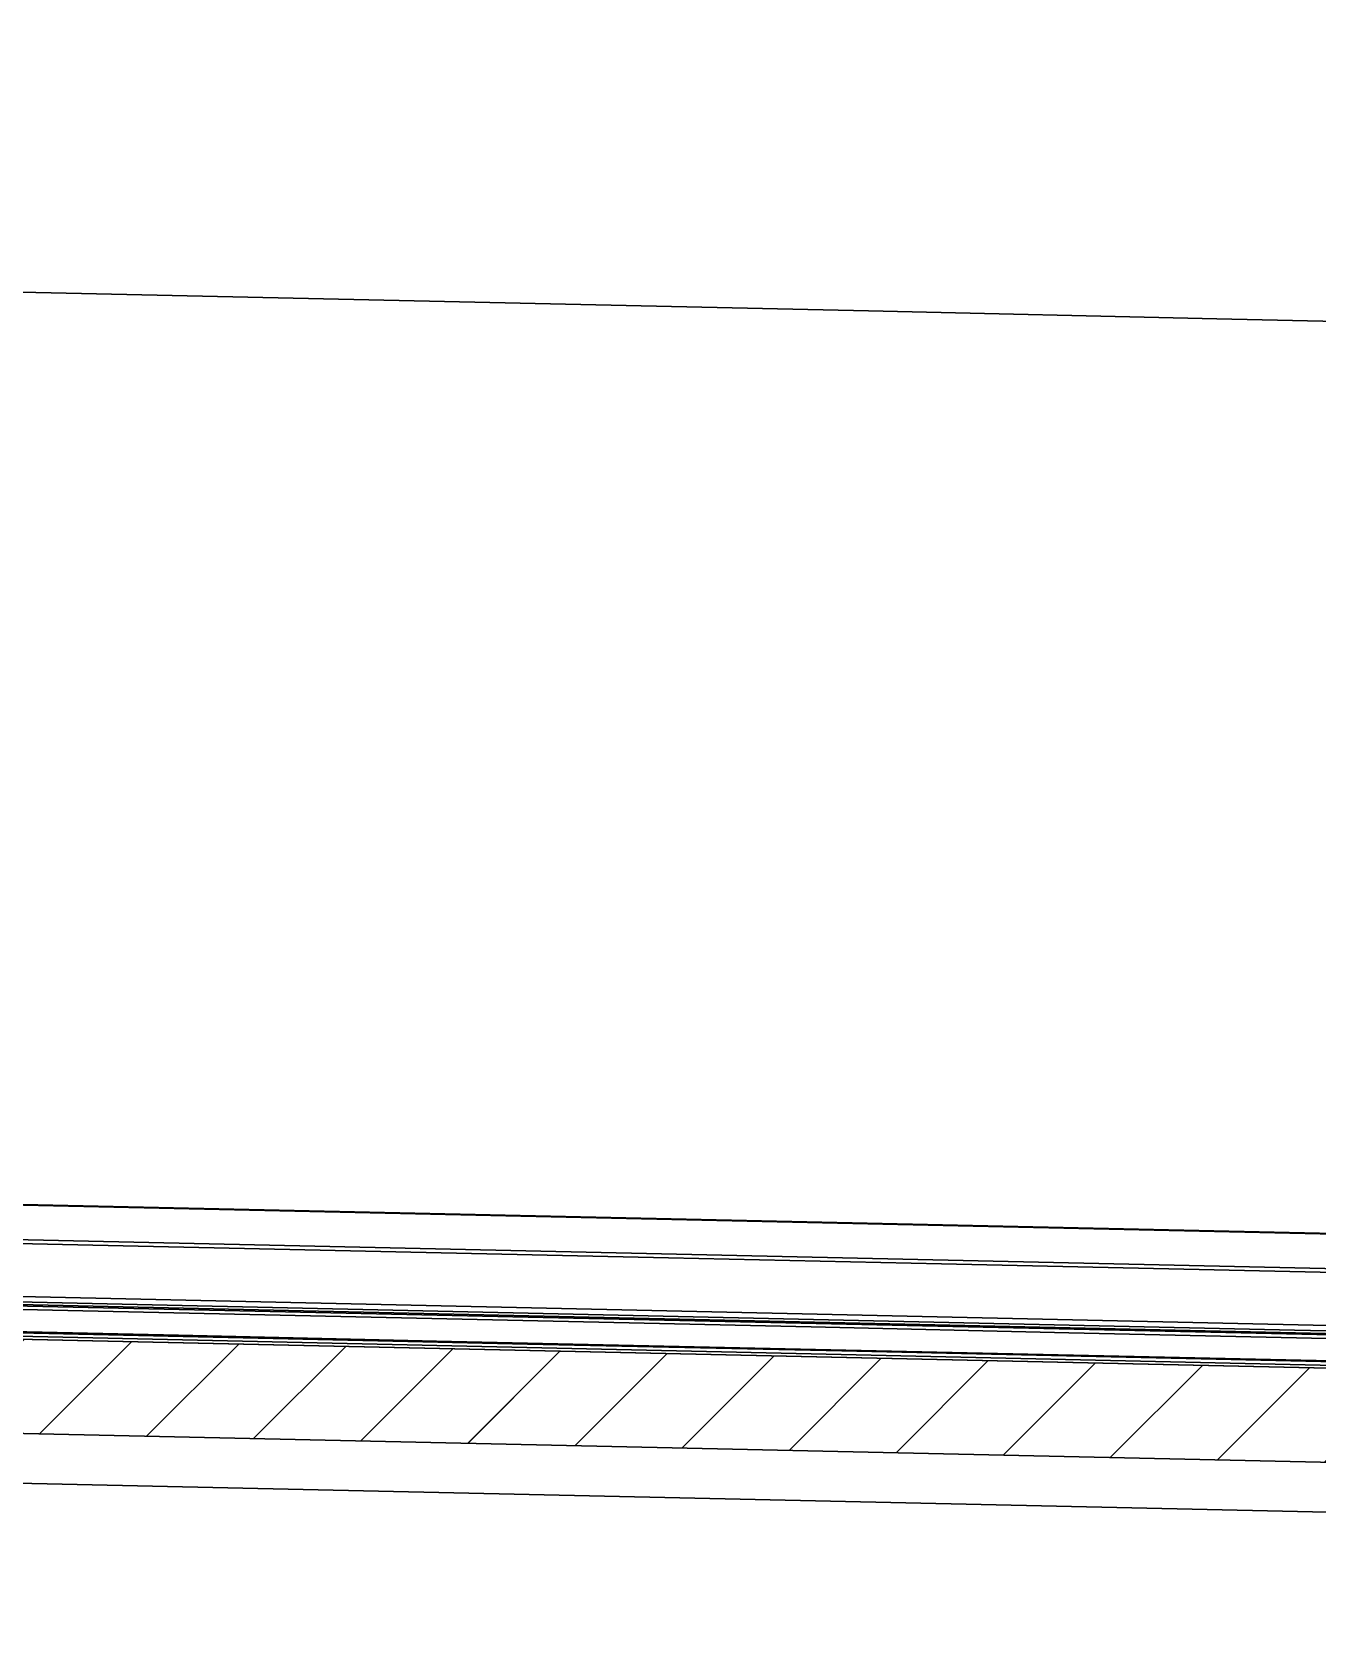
# Model space of a CAD drawing. Header units: inches. Extents: x 61 to 323, y -105 to 194.
# Drawn here: x 291.66 to 295.81, y 33.56 to 38.72 of the extents above; entities that cross this region are included whole.
import ezdxf

# ---------------------------------------------------------------- set-up
doc = ezdxf.new("R2010")
doc.units = ezdxf.units.IN
doc.header["$MEASUREMENT"] = 0
for name, color, linetype, lineweight in [('FABRIC-ROLL', 7, 'Continuous', 30), ('STRUCTURE-SUB-STRUCTURE_THICK', 7, 'Continuous', 30), ('STRUCTURE-SUB-STRUCTURE_THIN', 7, 'Continuous', 9), ('TEXT', 7, 'Continuous', 18)]:
    doc.layers.add(name, color=color, linetype=linetype, lineweight=lineweight)

msp = doc.modelspace()

# ---------------------------------------------------------------- hatches: boundary and pattern name
at = {"layer": 'STRUCTURE-SUB-STRUCTURE_THIN', "transparency": 33554559}
h = msp.add_hatch(dxfattribs=at)
h.set_pattern_fill('ANSI31', color=256, scale=2)
h.set_pattern_definition([(45, (221.57175, -90.01034), (-0.1767767, 0.1767767), [])])
h.paths.add_polyline_path([(320.4896, 37.156), (319.5602, 37.1766), (312.2872, 33.5762), (313.2165, 33.5556)])
edge = h.paths.add_edge_path()
edge.add_line((289.532, 36.1822), (288.9529, 36.195))
edge.add_spline(control_points=[(288.9765, 36.1945), (288.9682, 36.1947), (288.9513, 36.1965), (288.9171, 36.2058), (288.8841, 36.2239), (288.8532, 36.2486), (288.8207, 36.2806), (288.7818, 36.331), (288.7393, 36.404), (288.6998, 36.491), (288.6636, 36.591), (288.6429, 36.6625), (288.633, 36.7002)], knot_values=[0, 0, 0, 0, 0.038844, 0.078622, 0.164097, 0.211324, 0.262128, 0.375601, 0.506124, 0.654056, 0.818993, 1, 1, 1, 1], degree=3, periodic=0)
edge.add_line((288.6326, 36.7017), (288.4671, 36.7054))
edge.add_spline(control_points=[(288.4937, 36.7048), (288.4892, 36.7049), (288.4801, 36.7057), (288.4665, 36.7088), (288.453, 36.7137), (288.4397, 36.7204), (288.4265, 36.729), (288.4087, 36.7431), (288.3964, 36.7558), (288.3886, 36.7649)], knot_values=[0, 0, 0, 0, 0.108979, 0.219703, 0.333828, 0.452848, 0.578037, 0.710456, 1, 1, 1, 1], degree=3, periodic=0)
edge.add_spline(control_points=[(288.3869, 36.7669), (288.3802, 36.7748), (288.3669, 36.7921), (288.3486, 36.821), (288.331, 36.8537), (288.3141, 36.8902), (288.2982, 36.9302), (288.2832, 36.9737), (288.2692, 37.0203), (288.2563, 37.07), (288.2446, 37.1225), (288.2302, 37.1971), (288.2156, 37.2958), (288.2035, 37.4194), (288.1991, 37.504), (288.1978, 37.5471)], knot_values=[0, 0, 0, 0, 0.038348, 0.080295, 0.125922, 0.175237, 0.228185, 0.284668, 0.344542, 0.407637, 0.473751, 0.542662, 0.687856, 0.841092, 1, 1, 1, 1], degree=3, periodic=0)
edge.add_line((288.1978, 37.5471), (288.1423, 39.3556))
edge.add_line((288.1423, 39.3556), (287.8198, 39.3627))
edge.add_line((287.8198, 39.3627), (287.9759, 34.2745))
edge.add_line((287.9759, 34.2745), (309.0675, 33.8082))
edge.add_line((309.0675, 33.8082), (309.066, 33.86))
edge.add_line((309.066, 33.86), (309.0867, 33.8703))
edge.add_line((309.0867, 33.8703), (309.088, 33.8709))
edge.add_line((309.088, 33.8709), (309.0889, 33.8784))
edge.add_line((309.0889, 33.8784), (309.4012, 34.033))
edge.add_arc((308.8648, 34.7312), 0.8805, 307.532, 310.4955)
edge.add_line((309.4366, 34.0616), (309.4352, 34.1075))
edge.add_line((309.4352, 34.1075), (309.3504, 34.1094))
edge.add_line((309.3504, 34.1094), (309.344, 34.1095))
edge.add_line((309.344, 34.1095), (309.338, 34.1066))
edge.add_line((309.338, 34.1066), (289.4438, 34.5464))
edge.add_line((289.4438, 34.5464), (289.4498, 34.5494))
edge.add_line((289.4498, 34.5494), (289.3758, 34.551))
edge.add_line((289.3758, 34.551), (289.3701, 34.7376))
edge.add_spline(control_points=[(289.4759, 34.9656), (289.4723, 34.954), (289.4648, 34.9315), (289.4528, 34.8988), (289.4404, 34.8677), (289.4276, 34.8386), (289.4144, 34.8113), (289.4008, 34.7859), (289.3869, 34.7625), (289.3772, 34.7479), (289.3722, 34.741)], knot_values=[0, 0, 0, 0, 0.146183, 0.28665, 0.421169, 0.549577, 0.671739, 0.787553, 0.896978, 1, 1, 1, 1], degree=3, periodic=0)
edge.add_spline(control_points=[(289.4956, 34.9753), (289.4954, 34.9755), (289.4951, 34.976), (289.4946, 34.9766), (289.4941, 34.9769), (289.4937, 34.977), (289.4935, 34.977)], knot_values=[0, 0, 0, 0, 0.313111, 0.577558, 0.800912, 1, 1, 1, 1], degree=3, periodic=0)
edge.add_line((289.4943, 34.977), (289.5645, 34.9755))
edge.add_line((289.5645, 34.9755), (289.569, 34.9754))
edge.add_line((289.569, 34.9754), (289.532, 36.1822))
h.paths.add_polyline_path([(309.0952, 33.8815), (315.7429, 37.1723), (316.062, 37.334), (309.4143, 34.0432)])

# ---------------------------------------------------------------- linework, layer by layer
at = {"layer": 'FABRIC-ROLL', "linetype": 'Continuous'}
for points in [[(296.6087, 37.7703), (295.4839, 37.7952), (294.3591, 37.8201), (293.2343, 37.845), (292.1094, 37.8698), (290.9846, 37.8947)], [(289.5809, 34.9789), (309.4529, 34.5396)], [(309.4529, 34.5396), (309.4537, 34.5393), (309.4551, 34.5377), (289.5831, 34.9771)], [(289.696, 34.8624), (309.5679, 34.4231)], [(291.0703, 34.8196), (291.9514, 34.8001), (292.8324, 34.7806), (293.7134, 34.7612), (294.5944, 34.7417), (295.4755, 34.7222), (296.3565, 34.7027)], [(290.8416, 34.6115), (291.6746, 34.5931), (292.5075, 34.5747), (293.3405, 34.5563), (294.1735, 34.5379), (295.0064, 34.5194), (295.8394, 34.501)], [(290.9319, 34.6253), (291.6602, 34.6092), (292.3885, 34.5931), (293.1168, 34.577), (293.8451, 34.5609), (294.5734, 34.5448), (295.3016, 34.5287), (296.0299, 34.5126)], [(296.1992, 34.5046), (295.3663, 34.523), (294.5333, 34.5414), (293.7004, 34.5598), (292.8674, 34.5782), (292.0344, 34.5966), (291.2015, 34.6151)], [(291.3655, 34.6247), (292.0938, 34.6086), (292.8221, 34.5925), (293.5504, 34.5764), (294.2787, 34.5603), (295.0069, 34.5442), (295.7352, 34.5281), (296.4635, 34.512)], [(295.8436, 34.543), (295.1153, 34.5591), (294.387, 34.5752), (293.6587, 34.5913), (292.9304, 34.6074), (292.2021, 34.6235), (291.4738, 34.6396)], [(289.4656, 34.5459), (289.4664, 34.5461), (309.3383, 34.1068), (309.3376, 34.1066)], [(289.4656, 34.5459), (309.3376, 34.1066)], [(290.6442, 34.5291), (291.6596, 34.5066), (292.6749, 34.4842), (293.6903, 34.4617), (294.7056, 34.4393), (295.721, 34.4168), (296.7363, 34.3944)], [(296.3041, 34.4154), (295.2887, 34.4379), (294.2733, 34.4603), (293.258, 34.4828), (292.2426, 34.5052), (291.2273, 34.5277)], [(296.295, 34.4189), (295.462, 34.4373), (294.629, 34.4557), (293.7961, 34.4741), (292.9631, 34.4925), (292.1302, 34.5109), (291.2972, 34.5294)]]:
    msp.add_lwpolyline(points, dxfattribs=at)
at = {"layer": 'STRUCTURE-SUB-STRUCTURE_THICK'}
for points in [[(287.7631, 41.2122), (287.4522, 41.0583), (287.665, 34.1205), (313.2165, 33.5556), (320.4896, 37.156)], [(289.4934, 41.174), (287.7631, 41.2122), (287.9759, 34.2745), (309.0675, 33.8082)]]:
    msp.add_lwpolyline(points, dxfattribs=at)
at = {"layer": 'TEXT', "color": 7, "linetype": 'Continuous', "transparency": 33554559}
for points in [[(291.681, 34.1925), (291.9788, 34.4903)], [(292.0269, 34.1849), (292.3247, 34.4827)], [(292.3728, 34.1772), (292.6706, 34.475)], [(292.7187, 34.1696), (293.0165, 34.4674)], [(293.0646, 34.1619), (293.3624, 34.4597)], [(293.4105, 34.1543), (293.7083, 34.4521)], [(293.7564, 34.1467), (294.0542, 34.4445)], [(294.1023, 34.139), (294.4001, 34.4368)], [(294.4482, 34.1314), (294.746, 34.4292)], [(294.7941, 34.1237), (295.0919, 34.4215)], [(295.14, 34.1161), (295.4378, 34.4139)], [(295.4859, 34.1084), (295.7837, 34.4062)]]:
    msp.add_lwpolyline(points, dxfattribs=at)

doc.saveas('drawing.dxf')
